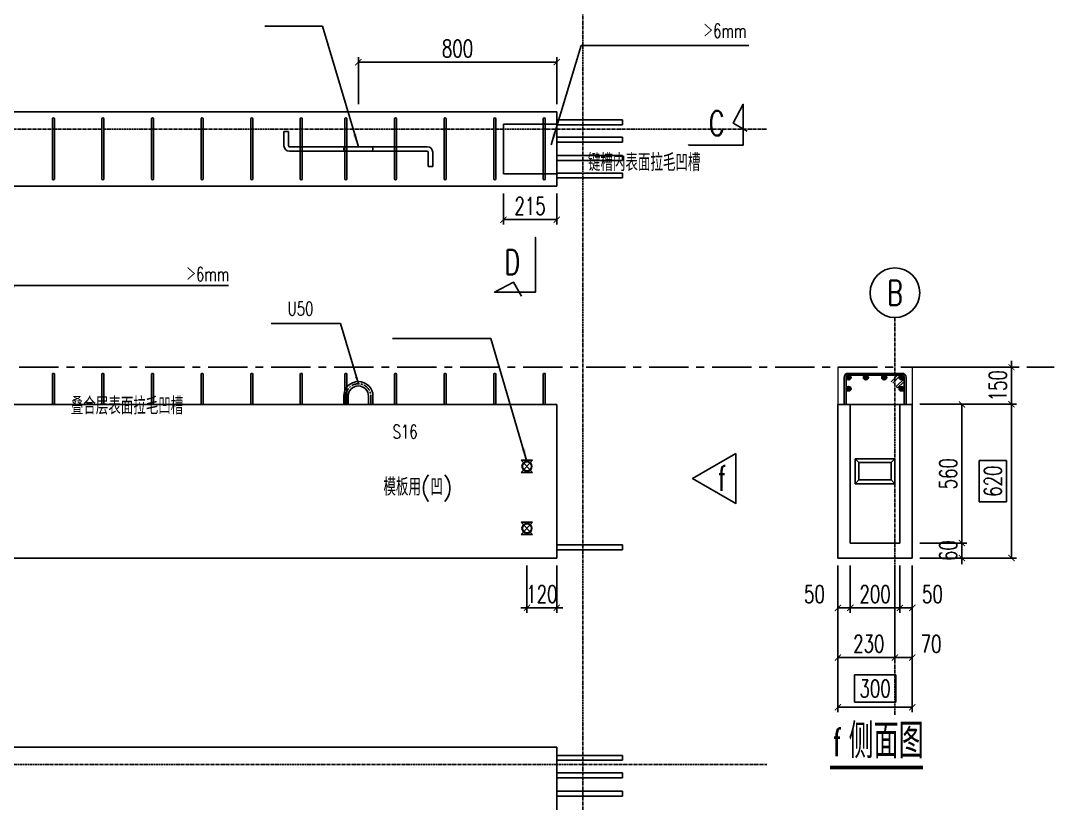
# Model space of a CAD drawing. Header units: inches. Extents: x 280713 to 330889, y 163288 to 177285.
# Drawn here: x 323730 to 327898, y 167783 to 170939 of the extents above; entities that cross this region are included whole.
import ezdxf
from ezdxf.enums import TextEntityAlignment as Align

# ---------------------------------------------------------------- set-up
doc = ezdxf.new("R2010")
doc.units = ezdxf.units.IN
doc.linetypes.add('CENTER', pattern=[50.8, 31.75, -6.35, 6.35, -6.35])
for name, color, linetype in [('PC梁箍筋', 3, 'Continuous'), ('PC梁钢筋', 6, 'Continuous'), ('尺寸', 7, 'Continuous'), ('文字', 7, 'Continuous'), ('轴线', 1, 'CENTER'), ('金属件S', 243, 'Continuous'), ('金属件U', 163, 'Continuous'), ('键槽', 200, 'Continuous'), ('预制构件', 30, 'Continuous')]:
    doc.layers.add(name, color=color, linetype=linetype)
doc.layers.add('RC板筋', color=8, linetype='Continuous', lineweight=13)
doc.layers.add('现浇剖面轮廓', color=5, linetype='Continuous', lineweight=13)
doc.styles.add('中文标注', font='standard.shx', dxfattribs={"bigfont": 'gbcbig.shx'})
doc.styles.add('副本柱标注', font='simplex.shx', dxfattribs={"width": 0.7, "bigfont": 'gbcbig.shx'})
doc.styles.add('尺寸123', font='simplex1.shx', dxfattribs={"width": 0.7, "height": 70, "bigfont": 'gbcbig.shx'})
doc.styles.add('尺寸用', font='', dxfattribs={"width": 0.7, "height": 40})
doc.styles.get('尺寸用').set_extended_font_data('SimSun')
doc.dimstyles.new('S-10', dxfattribs={"dimscale": 10, "dimtxt": 3.5, "dimasz": 2.5, "dimexe": 2, "dimexo": 3, "dimgap": 2, "dimtad": 1, "dimdec": 1, "dimdsep": 46, "dimtxsty": '尺寸用', "dimblk": 'ARCHTICK', "dimcen": 1.75, "dimaunit": 1, "dimadec": 0, "dimazin": 0, "dimtfac": 1, "dimtdec": 1, "dimtix": 1, "dimtmove": 2, "dimatfit": 3, "dimfxl": 1, "dimarcsym": 0})
doc.dimstyles.new('S-30', dxfattribs={"dimscale": 30, "dimtxt": 3.5, "dimasz": 1, "dimexe": 1, "dimexo": 3, "dimtad": 1, "dimdec": 1, "dimdsep": 46, "dimtxsty": '尺寸用', "dimblk": 'ARCHTICK', "dimcen": 1.75, "dimaunit": 1, "dimadec": 1, "dimazin": 0, "dimtfac": 1, "dimtdec": 1, "dimtix": 1, "dimtmove": 2, "dimatfit": 3, "dimfxl": 1, "dimarcsym": 0})
doc.dimstyles.new('副本 S-10', dxfattribs={"dimscale": 10, "dimtxt": 3.5, "dimasz": 2.5, "dimexe": 2, "dimexo": 3, "dimgap": -2, "dimtad": 1, "dimdec": 1, "dimdsep": 46, "dimtxsty": '尺寸用', "dimblk": 'ARCHTICK', "dimcen": 1.75, "dimaunit": 1, "dimadec": 0, "dimazin": 0, "dimtfac": 1, "dimtdec": 1, "dimtix": 1, "dimtmove": 2, "dimatfit": 3, "dimfxl": 1, "dimarcsym": 0})

# ---------------------------------------------------------------- blocks, each defined once
blk = doc.blocks.new('_ArchTick')
at = {"color": 0, "linetype": 'ByBlock', "const_width": 0.15}
blk.add_lwpolyline([(-0.5, -0.5), (0.5, 0.5)], dxfattribs=at)
blk = doc.blocks.new('*D73')
at = {"layer": 'Defpoints', "color": 0, "transparency": 16777216}
for p in [(325676.6, 170271.8), (325891.6, 170271.8), (325891.6, 170136.7)]:
    blk.add_point(p, dxfattribs=at)
at = {"layer": '尺寸', "color": 0, "lineweight": -2, "transparency": 16777216}
for p, q in [((325676.6, 170241.8), (325676.6, 170116.7)), ((325891.6, 170241.8), (325891.6, 170116.7)), ((325676.6, 170136.7), (325891.6, 170136.7))]:
    blk.add_line(p, q, dxfattribs=at)
at = {"layer": '尺寸', "color": 0, "lineweight": -2, "transparency": 16777216, "xscale": 25, "yscale": 25, "zscale": 25, "rotation": 180}
blk.add_blockref('_ArchTick', (325676.6, 170136.7), dxfattribs=at)
at = {"layer": '尺寸', "color": 0, "lineweight": -2, "transparency": 16777216, "xscale": 25, "yscale": 25, "zscale": 25}
blk.add_blockref('_ArchTick', (325891.6, 170136.7), dxfattribs=at)
at = {"layer": '尺寸', "color": 0, "transparency": 16777216, "insert": (325784.1, 170191.7), "char_height": 70, "attachment_point": 5, "style": '尺寸123'}
blk.add_mtext('215', dxfattribs=at)
blk = doc.blocks.new('S16')
at = {"layer": '金属件S'}
for p, q in [((-13.6, 14.6), (13.6, -14.6)), ((13.6, 14.6), (-13.6, -14.6)), ((-13.6, 14.6), (13.6, 14.6)), ((-13.6, -14.6), (13.6, -14.6))]:
    blk.add_line(p, q, dxfattribs=at)
blk.add_circle((0, 0), 11, dxfattribs=at)
blk = doc.blocks.new('凹槽')
at = {"layer": '金属件S', "color": 8}
blk.add_circle((0, 0), 20, dxfattribs=at)
blk = doc.blocks.new('*D81')
at = {"layer": 'Defpoints', "color": 0, "transparency": 16777216}
for p in [(325771.6, 168771.8), (325891.6, 168771.8), (325771.6, 168571.4)]:
    blk.add_point(p, dxfattribs=at)
at = {"layer": '尺寸', "color": 0, "lineweight": -2, "transparency": 16777216}
for p, q in [((325771.6, 168741.8), (325771.6, 168551.4)), ((325891.6, 168741.8), (325891.6, 168551.4)), ((325771.6, 168571.4), (325746.6, 168571.4)), ((325891.6, 168571.4), (325771.6, 168571.4)), ((325891.6, 168571.4), (325916.6, 168571.4))]:
    blk.add_line(p, q, dxfattribs=at)
at = {"layer": '尺寸', "color": 0, "lineweight": -2, "transparency": 16777216, "xscale": 25, "yscale": 25, "zscale": 25}
blk.add_blockref('_ArchTick', (325771.6, 168571.4), dxfattribs=at)
at = {"layer": '尺寸', "color": 0, "lineweight": -2, "transparency": 16777216, "xscale": 25, "yscale": 25, "zscale": 25, "rotation": 180}
blk.add_blockref('_ArchTick', (325891.6, 168571.4), dxfattribs=at)
at = {"layer": '尺寸', "color": 0, "transparency": 16777216, "insert": (325831.6, 168626.4), "char_height": 70, "attachment_point": 5, "style": '尺寸123'}
blk.add_mtext('120', dxfattribs=at)
blk = doc.blocks.new('A$C4EE41C80')
at = {"layer": '金属件U'}
for p, q in [((582, 84), (582, 142)), ((582, 142), (600, 142)), ((600, 142), (600, 84)), ((0, 58), (0, 0)), ((18, 0), (18, 58)), ((22, 80), (578, 80)), ((578, 62), (22, 62)), ((0, 0), (18, 0))]:
    blk.add_line(p, q, dxfattribs=at)
blk.add_lwpolyline([(350, 80, -1), (350, 62), (250, 62, -1), (250, 80)], format="xyb", close=True, dxfattribs=at)
for centre, radius, start, end in [((578, 84), 22, 270, 0), ((578, 84), 4, 270, 0), ((22, 58), 22, 90, 180), ((22, 58), 4, 90, 180)]:
    blk.add_arc(centre, radius, start, end, dxfattribs=at)
blk = doc.blocks.new('A$C5BBB44EC')
at = {"layer": '轴线'}
for p, q in [((9, 33), (9, 0)), ((109, 33), (109, 0))]:
    blk.add_line(p, q, dxfattribs=at)
blk.add_arc((59, 33), 50, 0, 180, dxfattribs=at)
at = {"layer": '金属件U'}
for points in [[(0, 0), (0, 33, -1), (118, 33), (118, 0)], [(100, 0), (100, 33, 1), (18, 33), (18, 0)]]:
    blk.add_lwpolyline(points, format="xyb", dxfattribs=at)
blk = doc.blocks.new('*D130')
at = {"layer": 'Defpoints', "color": 0, "transparency": 16777216}
for p in [(327325.6, 168831.8), (327525.6, 168831.8), (327325.6, 168771.8)]:
    blk.add_point(p, dxfattribs=at)
at = {"layer": '尺寸', "color": 0, "lineweight": -2, "transparency": 16777216}
for p, q in [((327355.6, 168831.8), (327545.6, 168831.8)), ((327525.6, 168831.8), (327525.6, 168856.8)), ((327525.6, 168771.8), (327525.6, 168831.8)), ((327355.6, 168771.8), (327545.6, 168771.8)), ((327525.6, 168771.8), (327525.6, 168746.8))]:
    blk.add_line(p, q, dxfattribs=at)
at = {"layer": '尺寸', "color": 0, "lineweight": -2, "transparency": 16777216, "xscale": 25, "yscale": 25, "zscale": 25}
for p, rotation in [((327525.6, 168831.8), 270), ((327525.6, 168771.8), 90)]:
    blk.add_blockref('_ArchTick', p, dxfattribs=dict(at, rotation=rotation))
at = {"layer": '尺寸', "color": 0, "transparency": 16777216, "insert": (327470.6, 168801.8), "char_height": 70, "attachment_point": 5, "rotation": 90, "style": '尺寸123'}
blk.add_mtext('60', dxfattribs=at)
blk = doc.blocks.new('*D131')
at = {"layer": 'Defpoints', "color": 0, "transparency": 16777216}
for p in [(327325.6, 169391.8), (327525.6, 169391.8), (327325.6, 168831.8)]:
    blk.add_point(p, dxfattribs=at)
at = {"layer": '尺寸', "color": 0, "lineweight": -2, "transparency": 16777216}
for p, q in [((327355.6, 169391.8), (327545.6, 169391.8)), ((327525.6, 168831.8), (327525.6, 169391.8)), ((327355.6, 168831.8), (327545.6, 168831.8))]:
    blk.add_line(p, q, dxfattribs=at)
at = {"layer": '尺寸', "color": 0, "lineweight": -2, "transparency": 16777216, "xscale": 25, "yscale": 25, "zscale": 25}
for p, rotation in [((327525.6, 169391.8), 90), ((327525.6, 168831.8), 270)]:
    blk.add_blockref('_ArchTick', p, dxfattribs=dict(at, rotation=rotation))
at = {"layer": '尺寸', "color": 0, "transparency": 16777216, "insert": (327470.6, 169111.8), "char_height": 70, "attachment_point": 5, "rotation": 90, "style": '尺寸123'}
blk.add_mtext('560', dxfattribs=at)
blk = doc.blocks.new('*D132')
at = {"layer": 'Defpoints', "color": 0, "transparency": 16777216}
for p in [(327325.6, 169391.8), (327725.6, 169391.8), (327325.6, 168771.8)]:
    blk.add_point(p, dxfattribs=at)
at = {"layer": '尺寸', "color": 0, "lineweight": -2, "transparency": 16777216}
for p, q in [((327355.6, 169391.8), (327745.6, 169391.8)), ((327725.6, 168771.8), (327725.6, 169391.8)), ((327705.6, 169164.8), (327595.6, 169164.8)), ((327595.6, 169164.8), (327595.6, 168998.8)), ((327705.6, 168998.8), (327705.6, 169164.8)), ((327595.6, 168998.8), (327705.6, 168998.8)), ((327355.6, 168771.8), (327745.6, 168771.8))]:
    blk.add_line(p, q, dxfattribs=at)
at = {"layer": '尺寸', "color": 0, "lineweight": -2, "transparency": 16777216, "xscale": 25, "yscale": 25, "zscale": 25}
for p, rotation in [((327725.6, 169391.8), 90), ((327725.6, 168771.8), 270)]:
    blk.add_blockref('_ArchTick', p, dxfattribs=dict(at, rotation=rotation))
at = {"layer": '尺寸', "color": 0, "transparency": 16777216, "insert": (327650.6, 169081.8), "char_height": 70, "attachment_point": 5, "rotation": 90, "style": '副本柱标注'}
blk.add_mtext('620', dxfattribs=at)
blk = doc.blocks.new('*D133')
at = {"layer": 'Defpoints', "color": 0, "transparency": 16777216}
for p in [(327325.6, 169541.8), (327725.6, 169541.8), (327325.6, 169391.8)]:
    blk.add_point(p, dxfattribs=at)
at = {"layer": '尺寸', "color": 0, "lineweight": -2, "transparency": 16777216}
for p, q in [((327355.6, 169541.8), (327745.6, 169541.8)), ((327725.6, 169541.8), (327725.6, 169566.8)), ((327725.6, 169391.8), (327725.6, 169541.8)), ((327355.6, 169391.8), (327745.6, 169391.8)), ((327725.6, 169391.8), (327725.6, 169366.8))]:
    blk.add_line(p, q, dxfattribs=at)
at = {"layer": '尺寸', "color": 0, "lineweight": -2, "transparency": 16777216, "xscale": 25, "yscale": 25, "zscale": 25}
for p, rotation in [((327725.6, 169541.8), 270), ((327725.6, 169391.8), 90)]:
    blk.add_blockref('_ArchTick', p, dxfattribs=dict(at, rotation=rotation))
at = {"layer": '尺寸', "color": 0, "transparency": 16777216, "insert": (327670.6, 169466.8), "char_height": 70, "attachment_point": 5, "rotation": 90, "style": '尺寸123'}
blk.add_mtext('150', dxfattribs=at)
blk = doc.blocks.new('*D134')
at = {"layer": 'Defpoints', "color": 0, "transparency": 16777216}
for p in [(327275.6, 168771.8), (327325.6, 168771.8), (327275.6, 168571.2)]:
    blk.add_point(p, dxfattribs=at)
at = {"layer": '尺寸', "color": 0, "lineweight": -2, "transparency": 16777216}
for p, q in [((327275.6, 168741.8), (327275.6, 168551.2)), ((327325.6, 168741.8), (327325.6, 168551.2)), ((327325.6, 168571.2), (327275.6, 168571.2))]:
    blk.add_line(p, q, dxfattribs=at)
at = {"layer": '尺寸', "color": 0, "lineweight": -2, "transparency": 16777216, "xscale": 25, "yscale": 25, "zscale": 25, "rotation": 180}
blk.add_blockref('_ArchTick', (327275.6, 168571.2), dxfattribs=at)
at = {"layer": '尺寸', "color": 0, "lineweight": -2, "transparency": 16777216, "xscale": 25, "yscale": 25, "zscale": 25}
blk.add_blockref('_ArchTick', (327325.6, 168571.2), dxfattribs=at)
at = {"layer": '尺寸', "color": 0, "transparency": 16777216, "insert": (327406.9, 168626.2), "char_height": 70, "attachment_point": 5, "style": '尺寸123'}
blk.add_mtext('50', dxfattribs=at)
blk = doc.blocks.new('*D135')
at = {"layer": 'Defpoints', "color": 0, "transparency": 16777216}
for p in [(327075.6, 168771.8), (327275.6, 168771.8), (327075.6, 168571.2)]:
    blk.add_point(p, dxfattribs=at)
at = {"layer": '尺寸', "color": 0, "lineweight": -2, "transparency": 16777216}
for p, q in [((327075.6, 168741.8), (327075.6, 168551.2)), ((327275.6, 168741.8), (327275.6, 168551.2)), ((327275.6, 168571.2), (327075.6, 168571.2))]:
    blk.add_line(p, q, dxfattribs=at)
at = {"layer": '尺寸', "color": 0, "lineweight": -2, "transparency": 16777216, "xscale": 25, "yscale": 25, "zscale": 25, "rotation": 180}
blk.add_blockref('_ArchTick', (327075.6, 168571.2), dxfattribs=at)
at = {"layer": '尺寸', "color": 0, "lineweight": -2, "transparency": 16777216, "xscale": 25, "yscale": 25, "zscale": 25}
blk.add_blockref('_ArchTick', (327275.6, 168571.2), dxfattribs=at)
at = {"layer": '尺寸', "color": 0, "transparency": 16777216, "insert": (327175.6, 168626.2), "char_height": 70, "attachment_point": 5, "style": '尺寸123'}
blk.add_mtext('200', dxfattribs=at)
blk = doc.blocks.new('*D136')
at = {"layer": 'Defpoints', "color": 0, "transparency": 16777216}
for p in [(327025.6, 168771.8), (327075.6, 168771.8), (327025.6, 168571.2)]:
    blk.add_point(p, dxfattribs=at)
at = {"layer": '尺寸', "color": 0, "lineweight": -2, "transparency": 16777216}
for p, q in [((327025.6, 168741.8), (327025.6, 168551.2)), ((327075.6, 168741.8), (327075.6, 168551.2)), ((327075.6, 168571.2), (327025.6, 168571.2))]:
    blk.add_line(p, q, dxfattribs=at)
at = {"layer": '尺寸', "color": 0, "lineweight": -2, "transparency": 16777216, "xscale": 25, "yscale": 25, "zscale": 25, "rotation": 180}
blk.add_blockref('_ArchTick', (327025.6, 168571.2), dxfattribs=at)
at = {"layer": '尺寸', "color": 0, "lineweight": -2, "transparency": 16777216, "xscale": 25, "yscale": 25, "zscale": 25}
blk.add_blockref('_ArchTick', (327075.6, 168571.2), dxfattribs=at)
at = {"layer": '尺寸', "color": 0, "transparency": 16777216, "insert": (326931, 168626.2), "char_height": 70, "attachment_point": 5, "style": '尺寸123'}
blk.add_mtext('50', dxfattribs=at)
blk = doc.blocks.new('*D137')
at = {"layer": 'Defpoints', "color": 0, "transparency": 16777216}
for p in [(327025.6, 168771.8), (327325.6, 168771.8), (327025.6, 168170.3)]:
    blk.add_point(p, dxfattribs=at)
at = {"layer": '尺寸', "color": 0, "lineweight": -2, "transparency": 16777216}
for p, q in [((327025.6, 168741.8), (327025.6, 168150.3)), ((327325.6, 168741.8), (327325.6, 168150.3)), ((327258.6, 168300.3), (327092.6, 168300.3)), ((327092.6, 168300.3), (327092.6, 168190.3)), ((327258.6, 168190.3), (327258.6, 168300.3)), ((327325.6, 168170.3), (327025.6, 168170.3)), ((327092.6, 168190.3), (327258.6, 168190.3))]:
    blk.add_line(p, q, dxfattribs=at)
at = {"layer": '尺寸', "color": 0, "lineweight": -2, "transparency": 16777216, "xscale": 25, "yscale": 25, "zscale": 25, "rotation": 180}
blk.add_blockref('_ArchTick', (327025.6, 168170.3), dxfattribs=at)
at = {"layer": '尺寸', "color": 0, "lineweight": -2, "transparency": 16777216, "xscale": 25, "yscale": 25, "zscale": 25}
blk.add_blockref('_ArchTick', (327325.6, 168170.3), dxfattribs=at)
at = {"layer": '尺寸', "color": 0, "transparency": 16777216, "insert": (327175.6, 168245.3), "char_height": 70, "attachment_point": 5, "style": '副本柱标注'}
blk.add_mtext('300', dxfattribs=at)
blk = doc.blocks.new('*D138')
at = {"layer": 'Defpoints', "color": 0, "transparency": 16777216}
for p in [(327025.6, 168771.8), (327255.6, 168771.8), (327255.6, 168370.3)]:
    blk.add_point(p, dxfattribs=at)
at = {"layer": '尺寸', "color": 0, "lineweight": -2, "transparency": 16777216}
for p, q in [((327025.6, 168741.8), (327025.6, 168350.3)), ((327255.6, 168741.8), (327255.6, 168350.3)), ((327025.6, 168370.3), (327255.6, 168370.3))]:
    blk.add_line(p, q, dxfattribs=at)
at = {"layer": '尺寸', "color": 0, "lineweight": -2, "transparency": 16777216, "xscale": 25, "yscale": 25, "zscale": 25, "rotation": 180}
blk.add_blockref('_ArchTick', (327025.6, 168370.3), dxfattribs=at)
at = {"layer": '尺寸', "color": 0, "lineweight": -2, "transparency": 16777216, "xscale": 25, "yscale": 25, "zscale": 25}
blk.add_blockref('_ArchTick', (327255.6, 168370.3), dxfattribs=at)
at = {"layer": '尺寸', "color": 0, "transparency": 16777216, "insert": (327150.2, 168426.1), "char_height": 70, "attachment_point": 5, "style": '尺寸123'}
blk.add_mtext('230', dxfattribs=at)
blk = doc.blocks.new('*D142')
at = {"layer": 'Defpoints', "color": 0, "transparency": 16777216}
for p in [(327255.6, 168771.8), (327325.6, 168771.8), (327325.6, 168370.3)]:
    blk.add_point(p, dxfattribs=at)
at = {"layer": '尺寸', "color": 0, "lineweight": -2, "transparency": 16777216}
for p, q in [((327255.6, 168741.8), (327255.6, 168350.3)), ((327325.6, 168741.8), (327325.6, 168350.3)), ((327255.6, 168370.3), (327325.6, 168370.3))]:
    blk.add_line(p, q, dxfattribs=at)
at = {"layer": '尺寸', "color": 0, "lineweight": -2, "transparency": 16777216, "xscale": 25, "yscale": 25, "zscale": 25, "rotation": 180}
blk.add_blockref('_ArchTick', (327255.6, 168370.3), dxfattribs=at)
at = {"layer": '尺寸', "color": 0, "lineweight": -2, "transparency": 16777216, "xscale": 25, "yscale": 25, "zscale": 25}
blk.add_blockref('_ArchTick', (327325.6, 168370.3), dxfattribs=at)
at = {"layer": '尺寸', "color": 0, "transparency": 16777216, "insert": (327401.5, 168425.3), "char_height": 70, "attachment_point": 5, "style": '尺寸123'}
blk.add_mtext('70', dxfattribs=at)
blk = doc.blocks.new('*D263')
at = {"layer": 'Defpoints', "color": 0, "transparency": 16777216}
for p in [(325891.6, 170771.8), (325091.6, 170571.8), (325891.6, 170571.8)]:
    blk.add_point(p, dxfattribs=at)
at = {"layer": '尺寸', "color": 0, "lineweight": -2, "transparency": 16777216}
for p, q in [((325091.6, 170601.8), (325091.6, 170791.8)), ((325891.6, 170601.8), (325891.6, 170791.8)), ((325091.6, 170771.8), (325891.6, 170771.8))]:
    blk.add_line(p, q, dxfattribs=at)
at = {"layer": '尺寸', "color": 0, "lineweight": -2, "transparency": 16777216, "xscale": 25, "yscale": 25, "zscale": 25, "rotation": 180}
blk.add_blockref('_ArchTick', (325091.6, 170771.8), dxfattribs=at)
at = {"layer": '尺寸', "color": 0, "lineweight": -2, "transparency": 16777216, "xscale": 25, "yscale": 25, "zscale": 25}
blk.add_blockref('_ArchTick', (325891.6, 170771.8), dxfattribs=at)
at = {"layer": '尺寸', "color": 0, "transparency": 16777216, "insert": (325491.6, 170826.8), "char_height": 70, "attachment_point": 5, "style": '尺寸123'}
blk.add_mtext('800', dxfattribs=at)

msp = doc.modelspace()

# ---------------------------------------------------------------- hatches: boundary and pattern name
at = {"layer": 'RC板筋'}
h = msp.add_hatch(dxfattribs=at)
h.set_pattern_fill('ANSI31', color=256, scale=20, style=0)
h.set_pattern_definition([(45, (482761.5619, 262323.2977), (-1.767766953, 1.767766953), [])])
edge = h.paths.add_edge_path()
edge.add_arc((327068.57, 169454.78), 10, 0, 360)
edge = h.paths.add_edge_path()
edge.add_arc((327068.57, 169499.78), 10, 0, 360)
edge = h.paths.add_edge_path()
edge.add_arc((327138.57, 169499.78), 10, 0, 360)
edge = h.paths.add_edge_path()
edge.add_arc((327212.57, 169499.78), 10, 0, 360)
edge = h.paths.add_edge_path()
edge.add_arc((327282.57, 169499.78), 10, 0, 360)
edge = h.paths.add_edge_path()
edge.add_arc((327282.57, 169454.78), 10, 0, 360)

# ---------------------------------------------------------------- linework, layer by layer
at = {"layer": 'PC梁箍筋'}
for p, q in [((323857.58, 170300.78), (323857.58, 170542.78)), ((323865.58, 170300.78), (323865.58, 170542.78)), ((324057.58, 170300.78), (324057.58, 170542.78)), ((324065.58, 170300.78), (324065.58, 170542.78)), ((324257.58, 170300.78), (324257.58, 170542.78)), ((324265.58, 170300.78), (324265.58, 170542.78)), ((324457.58, 170300.78), (324457.58, 170542.78)), ((324465.58, 170300.78), (324465.58, 170542.78)), ((324657.58, 170300.78), (324657.58, 170542.78)), ((324665.58, 170300.78), (324665.58, 170542.78)), ((324857.58, 170300.78), (324857.58, 170542.78)), ((324865.58, 170300.78), (324865.58, 170542.78)), ((325037.58, 170300.78), (325037.58, 170542.78)), ((325045.58, 170300.78), (325045.58, 170542.78)), ((325237.58, 170300.78), (325237.58, 170542.78)), ((325245.58, 170300.78), (325245.58, 170542.78)), ((325437.58, 170300.78), (325437.58, 170542.78)), ((325445.58, 170300.78), (325445.58, 170542.78)), ((325637.58, 170300.78), (325637.58, 170542.78)), ((325645.58, 170300.78), (325645.58, 170542.78)), ((325837.58, 170300.78), (325837.58, 170542.78)), ((325845.58, 170300.78), (325845.58, 170542.78)), ((323857.58, 169391.78), (323857.58, 169512.78)), ((323865.58, 169391.78), (323865.58, 169512.78)), ((324057.58, 169391.78), (324057.58, 169512.78)), ((324065.58, 169391.78), (324065.58, 169512.78)), ((324257.58, 169391.78), (324257.58, 169512.78)), ((324265.58, 169391.78), (324265.58, 169512.78)), ((324457.58, 169391.78), (324457.58, 169512.78)), ((324465.58, 169391.78), (324465.58, 169512.78)), ((324657.58, 169391.78), (324657.58, 169512.78)), ((324665.58, 169391.78), (324665.58, 169512.78)), ((324857.58, 169391.78), (324857.58, 169512.78)), ((324865.58, 169391.78), (324865.58, 169512.78)), ((325037.58, 169391.78), (325037.58, 169512.78)), ((325045.58, 169391.78), (325045.58, 169512.78)), ((325237.58, 169391.78), (325237.58, 169512.78)), ((325245.58, 169391.78), (325245.58, 169512.78)), ((325437.58, 169391.78), (325437.58, 169512.78)), ((325445.58, 169391.78), (325445.58, 169512.78)), ((325637.58, 169391.78), (325637.58, 169512.78)), ((325645.58, 169391.78), (325645.58, 169512.78)), ((325837.58, 169391.78), (325837.58, 169512.78)), ((325845.58, 169391.78), (325845.58, 169512.78)), ((327050.57, 169391.78), (327050.57, 169500.78)), ((327058.57, 169391.78), (327058.57, 169501.78)), ((327066.57, 169516.78), (327284.57, 169516.78)), ((327066.57, 169509.78), (327284.57, 169509.78)), ((327292.57, 169501.78), (327292.57, 169391.78)), ((327300.57, 169500.78), (327300.57, 169391.78))]:
    msp.add_line(p, q, dxfattribs=at)
for centre, radius, start, end in [((323861.58, 170542.78), 4, 0, 180), ((324061.58, 170542.78), 4, 0, 180), ((324261.58, 170542.78), 4, 0, 180), ((324461.58, 170542.78), 4, 0, 180), ((324661.58, 170542.78), 4, 0, 180), ((324861.58, 170542.78), 4, 0, 180), ((325041.58, 170542.78), 4, 0, 180), ((325241.58, 170542.78), 4, 0, 180), ((325441.58, 170542.78), 4, 0, 180), ((325641.58, 170542.78), 4, 0, 180), ((325841.58, 170542.78), 4, 0, 180), ((323861.58, 170300.78), 4, 180, 0), ((324061.58, 170300.78), 4, 180, 0), ((324261.58, 170300.78), 4, 180, 0), ((324461.58, 170300.78), 4, 180, 0), ((324661.58, 170300.78), 4, 180, 0), ((324861.58, 170300.78), 4, 180, 0), ((325041.58, 170300.78), 4, 180, 0), ((325241.58, 170300.78), 4, 180, 0), ((325441.58, 170300.78), 4, 180, 0), ((325641.58, 170300.78), 4, 180, 0), ((325841.58, 170300.78), 4, 180, 0), ((323861.58, 169512.78), 4, 0, 180), ((324061.58, 169512.78), 4, 0, 180), ((324261.58, 169512.78), 4, 0, 180), ((324461.58, 169512.78), 4, 0, 180), ((324661.58, 169512.78), 4, 0, 180), ((324861.58, 169512.78), 4, 0, 180), ((325041.58, 169512.78), 4, 0, 180), ((325241.58, 169512.78), 4, 0, 180), ((325441.58, 169512.78), 4, 0, 180), ((325641.58, 169512.78), 4, 0, 180), ((325841.58, 169512.78), 4, 0, 180), ((327066.57, 169500.78), 16, 90, 180), ((327066.57, 169501.78), 8, 90, 180), ((327284.57, 169500.78), 16, 0, 90), ((327284.57, 169501.78), 8, 0, 90)]:
    msp.add_arc(centre, radius, start, end, dxfattribs=at)
at = {"layer": 'PC梁钢筋'}
for p, q in [((325891.58, 170538.78), (326156.58, 170538.78)), ((326156.58, 170518.78), (325891.58, 170518.78)), ((326156.58, 170538.78), (326156.58, 170518.78)), ((325891.58, 170468.78), (326156.58, 170468.78)), ((326156.58, 170468.78), (326156.58, 170448.78)), ((326156.58, 170448.78), (325891.58, 170448.78)), ((325891.58, 170394.78), (326156.58, 170394.78)), ((326156.58, 170374.78), (325891.58, 170374.78)), ((326156.58, 170394.78), (326156.58, 170374.78)), ((325891.58, 170324.78), (326156.58, 170324.78)), ((326156.58, 170304.78), (325891.58, 170304.78)), ((326156.58, 170324.78), (326156.58, 170304.78)), ((326156.58, 168824.78), (325891.58, 168824.78)), ((325891.58, 168804.78), (326156.58, 168804.78)), ((326156.58, 168804.78), (326156.58, 168824.78)), ((326156.58, 167976.1), (325891.58, 167976.1)), ((326156.58, 167956.1), (326156.58, 167976.1)), ((325891.58, 167956.1), (326156.58, 167956.1)), ((326156.58, 167906.1), (325891.58, 167906.1)), ((325891.58, 167886.1), (326156.58, 167886.1)), ((326156.58, 167886.1), (326156.58, 167906.1)), ((326156.58, 167832.1), (325891.58, 167832.1)), ((326156.58, 167812.1), (326156.58, 167832.1)), ((325891.58, 167812.1), (326156.58, 167812.1))]:
    msp.add_line(p, q, dxfattribs=at)
at = {"layer": 'PC梁钢筋', "color": 3}
for p, q in [((327240.91, 169482.84), (327266.6, 169509.78)), ((327246.57, 169477.19), (327277.68, 169509.81)), ((327259.99, 169463.76), (327292.6, 169494.89)), ((327265.66, 169458.11), (327259.99, 169463.76)), ((327265.66, 169458.11), (327292.58, 169483.82))]:
    msp.add_line(p, q, dxfattribs=at)
at = {"layer": 'RC板筋'}
for centre in [(327068.57, 169499.78), (327138.57, 169499.78), (327212.57, 169499.78), (327282.57, 169499.78), (327068.57, 169454.78), (327282.57, 169454.78)]:
    msp.add_circle(centre, 10, dxfattribs=at)
at = {"layer": '文字'}
for points in [[(326423.02, 170437.49), (326423.02, 170437.49), (326643.97, 170437.49), (326643.97, 170601.93), (326603.49, 170525.55), (326659.03, 170493.15)], [(325805.74, 170064.65), (325805.74, 170064.65), (325805.74, 169843.71), (325641.3, 169843.71), (325717.68, 169884.19), (325750.08, 169828.65)]]:
    msp.add_lwpolyline(points, dxfattribs=at)
msp.add_lwpolyline([(326614.31, 169194.12), (326439.57, 169093.23), (326614.31, 168992.35)], close=True, dxfattribs=at)
at = {"layer": '文字', "const_width": 15}
msp.add_lwpolyline([(327369.33, 167927.31), (326993.47, 167927.31)], dxfattribs=at)
at = {"layer": '文字'}
msp.add_circle((327255.57, 169841.77), 100, dxfattribs=at)
at = {"layer": '现浇剖面轮廓'}
for p, q in [((327025.57, 169541.78), (327025.57, 169391.78)), ((327325.57, 169541.78), (327325.57, 169391.78))]:
    msp.add_line(p, q, dxfattribs=at)
at = {"layer": '轴线', "ltscale": 0.4}
for p, q in [((325996.58, 173802.14), (325996.58, 164847.54)), ((316808.62, 170501.78), (326738.42, 170501.78)), ((327255.57, 169741.77), (327255.57, 168138.25)), ((316876.58, 167939.1), (326738.42, 167939.1))]:
    msp.add_line(p, q, dxfattribs=at)
at = {"layer": '轴线', "ltscale": 5}
msp.add_line((314833.96, 169541.78), (327898.45, 169541.78), dxfattribs=at)
at = {"layer": '键槽', "ltscale": 0.05}
for p, q in [((327095.57, 169171.78), (327255.57, 169171.78)), ((327095.57, 169071.78), (327095.57, 169171.78)), ((327095.57, 169171.78), (327110.57, 169156.78)), ((327240.57, 169156.78), (327255.57, 169171.78)), ((327255.57, 169171.78), (327255.57, 169071.78)), ((327110.57, 169156.78), (327240.57, 169156.78)), ((327110.57, 169086.78), (327110.57, 169156.78)), ((327240.57, 169156.78), (327240.57, 169086.78)), ((327110.57, 169086.78), (327095.57, 169071.78)), ((327240.57, 169086.78), (327110.57, 169086.78)), ((327240.57, 169086.78), (327255.57, 169071.78)), ((327255.57, 169071.78), (327095.57, 169071.78))]:
    msp.add_line(p, q, dxfattribs=at)
at = {"layer": '预制构件'}
for p, q in [((322146.58, 170571.78), (325891.58, 170571.78)), ((325891.58, 170571.78), (325891.58, 170271.78)), ((325891.58, 170521.78), (325676.58, 170521.78)), ((325676.58, 170521.78), (325676.58, 170321.78)), ((325676.58, 170321.78), (325891.58, 170321.78)), ((325891.58, 170271.78), (322146.58, 170271.78)), ((325891.58, 169391.78), (322146.58, 169391.78)), ((325891.58, 168771.78), (325891.58, 169391.78)), ((327025.57, 168771.78), (327025.57, 169391.78)), ((327075.57, 169391.78), (327025.57, 169391.78)), ((327075.57, 168831.78), (327075.57, 169391.78)), ((327275.57, 169391.78), (327075.57, 169391.78)), ((327325.57, 169391.78), (327275.57, 169391.78)), ((327275.57, 169391.78), (327275.57, 168831.78)), ((327325.57, 169391.78), (327325.57, 168771.78)), ((327275.57, 168831.78), (327075.57, 168831.78)), ((322146.58, 168771.78), (325891.58, 168771.78)), ((327325.57, 168771.78), (327025.57, 168771.78)), ((325891.58, 168009.1), (322146.58, 168009.1)), ((325891.58, 167709.1), (325891.58, 168009.1))]:
    msp.add_line(p, q, dxfattribs=at)

# ---------------------------------------------------------------- block references
at = {"layer": '尺寸', "xscale": -1}
for name, p in [('A$C4EE41C80', (325391.58, 170350.78)), ('A$C5BBB44EC', (325150.58, 169391.78))]:
    msp.add_blockref(name, p, dxfattribs=at)
at = {"layer": '金属件S', "xscale": -1.666666666627862, "yscale": 1.666666666686069, "zscale": 1.666666666666667}
for p in [(325771.58, 169141.78), (325771.58, 168891.78)]:
    msp.add_blockref('S16', p, dxfattribs=at)
at = {"layer": '预制构件', "xscale": -1}
for p in [(325771.58, 169141.78), (325771.58, 168891.78)]:
    msp.add_blockref('凹槽', p, dxfattribs=at)

# ---------------------------------------------------------------- texts
at = {"layer": '文字', "style": '尺寸123', "width": 0.7}
for s, height, p in [('＞6mm', 56, (326483.36, 170870.51, 0)), ('C', 100, (326505.18, 170475.45)), ('D', 100, (325680.9, 169915.21)), ('＞6mm', 56, (324397.66, 169888.93, 0)), ('U50', 56, (324806.05, 169749.55, 0)), ('f', 112, (327003.57, 167972.81, 0))]:
    msp.add_text(s, height=height, dxfattribs=at).set_placement(p)
at = {"layer": '文字', "style": '中文标注'}
for s, p in [('键槽内表面拉毛凹槽', (326017.57, 170311.41)), ('叠合层表面拉毛凹槽', (323931.88, 169329.83))]:
    msp.add_text(s, height=70, dxfattribs=at).set_placement(p, align=Align.BOTTOM_LEFT)
at = {"layer": '文字', "style": '尺寸123', "width": 0.7}
msp.add_text('B', height=100, dxfattribs=at).set_placement((327255.57, 169841.77), align=Align.MIDDLE_CENTER)
msp.add_text('S16', height=56, dxfattribs=at).set_placement((325330.76, 169236.72), align=Align.BOTTOM_RIGHT)
msp.add_text('f', height=100, dxfattribs=at).set_placement((326559.31, 169093.23), align=Align.MIDDLE)
at = {"layer": '文字', "style": '中文标注'}
msp.add_text('模板用(凹)', height=70, dxfattribs=at).set_placement((325470.98, 169002.68), align=Align.BOTTOM_RIGHT)
msp.add_text('侧面图', height=140, dxfattribs=at).set_placement((327069.01, 167964.27))

# ---------------------------------------------------------------- dimensions: what is measured, and where the dimension line sits
at = {"layer": '尺寸'}
for base, p1, p2, picture, middle in [((325891.58, 170771.78), (325091.58, 170571.78), (325891.58, 170571.78), '*D263', (325491.58, 170826.78)), ((325891.58, 170136.75), (325676.58, 170271.78), (325891.58, 170271.78), '*D73', (325784.08, 170191.75))]:
    dim = msp.add_linear_dim(base=base, p1=p1, p2=p2, dimstyle='S-10', override={"dimtxt": 7, "dimtxsty": '尺寸123'}, dxfattribs=at)
    dim.commit()
    dim.dimension.update_dxf_attribs({"geometry": picture, "text_midpoint": middle})
for base, p1, p2, angle, dimstyle, override, picture, middle in [((327725.61, 169541.78), (327325.57, 169391.78), (327325.57, 169541.78), 90, 'S-10', {"dimtxt": 7, "dimtxsty": '尺寸123'}, '*D133', (327670.61, 169466.78)), ((327525.61, 169391.78), (327325.57, 168831.78), (327325.57, 169391.78), 90, 'S-10', {"dimtxt": 7, "dimtxsty": '尺寸123'}, '*D131', (327470.61, 169111.78)), ((327725.61, 169391.78), (327325.57, 168771.78), (327325.57, 169391.78), 90, '副本 S-10', {"dimtxt": 7, "dimtxsty": '副本柱标注'}, '*D132', (327650.61, 169081.78)), ((327525.61, 168831.78), (327325.57, 168771.78), (327325.57, 168831.78), 90, 'S-10', {"dimtxt": 7, "dimtxsty": '尺寸123'}, '*D130', (327470.61, 168801.78)), ((325771.58, 168571.36), (325891.58, 168771.78), (325771.58, 168771.78), 180, 'S-10', {"dimtxt": 7, "dimtxsty": '尺寸123'}, '*D81', (325831.58, 168626.36)), ((327025.57, 168170.31), (327325.57, 168771.78), (327025.57, 168771.78), 180, '副本 S-10', {"dimtxt": 7, "dimtxsty": '副本柱标注'}, '*D137', (327175.57, 168245.31)), ((327075.57, 168571.17), (327275.57, 168771.78), (327075.57, 168771.78), 180, 'S-10', {"dimtxt": 7, "dimtxsty": '尺寸123'}, '*D135', (327175.57, 168626.17))]:
    dim = msp.add_linear_dim(base=base, p1=p1, p2=p2, angle=angle, dimstyle=dimstyle, override=override, dxfattribs=at)
    dim.commit()
    dim.dimension.update_dxf_attribs({"geometry": picture, "text_midpoint": middle})
for base, p1, p2, picture, middle in [((327025.57, 168571.17), (327075.57, 168771.78), (327025.57, 168771.78), '*D136', (326930.99, 168626.17)), ((327255.57, 168370.31), (327025.57, 168771.78), (327255.57, 168771.78), '*D138', (327150.17, 168426.06)), ((327275.57, 168571.17), (327325.57, 168771.78), (327275.57, 168771.78), '*D134', (327406.85, 168626.17))]:
    dim = msp.add_linear_dim(base=base, p1=p1, p2=p2, angle=180, dimstyle='S-10', override={"dimtxt": 7, "dimtxsty": '尺寸123'}, dxfattribs=at)
    dim.commit()
    dim.dimension.update_dxf_attribs({"geometry": picture, "text_midpoint": middle, "dimtype": 160})
dim = msp.add_linear_dim(base=(327325.57, 168370.31), p1=(327255.57, 168771.78), p2=(327325.57, 168771.78), dimstyle='S-10', override={"dimtxt": 7, "dimtxsty": '尺寸123'}, dxfattribs=at)
dim.commit()
dim.dimension.update_dxf_attribs({"geometry": '*D142', "text_midpoint": (327401.52, 168425.31), "dimtype": 160})

# ---------------------------------------------------------------- leaders
msp.add_leader([(325091.58, 169474.78), (325019.03, 169717.59), (324739.82, 169717.59)], dimstyle='S-30', override={"dimgap": 0.625, "dimtad": 0}, dxfattribs=at)
at = {"layer": '文字'}
for points in [[(325091.58, 170430.78), (324946.47, 170916.41), (324713.84, 170916.41)], [(325868.76, 170437.96), (325990.77, 170839.16), (326666.8, 170839.16)], [(323572.18, 169391.78), (323702.26, 169871.12), (324568.28, 169871.12)], [(325771.58, 169161.78), (325626.47, 169657.41), (325229.09, 169657.41)]]:
    msp.add_leader(points, dimstyle='S-30', override={"dimasz": 1.75, "dimtad": 0}, dxfattribs=at)

doc.saveas('drawing.dxf')
